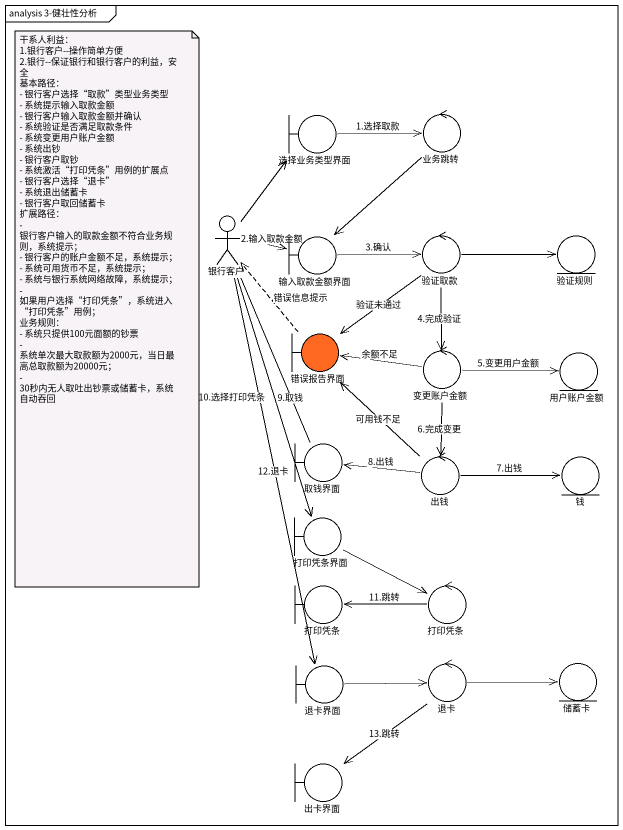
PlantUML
@startuml
mainframe analysis 3-健壮性分析
boundary 选择业务类型界面
control 业务跳转
actor 银行客户
boundary 输入取款金额界面
control 验证取款
entity 验证规则
boundary 错误报告界面 #FF6820
control 变更账户金额
entity 用户账户金额
boundary 取钱界面
control 出钱
entity 钱
boundary 打印凭条界面
boundary 打印凭条
control "打印凭条" as 打印凭条_2
control 退卡
entity 储蓄卡
boundary 退卡界面
boundary 出卡界面
选择业务类型界面 -right-> 业务跳转 : 1.选择取款
业务跳转 --> 输入取款金额界面
银行客户 -up-> 选择业务类型界面
银行客户 -right-> 输入取款金额界面 : 2.输入取款金额
银行客户 -- 取钱界面 : 9.取钱
银行客户 --> 打印凭条界面 : 10.选择打印凭条
银行客户 --> 退卡界面 : 12.退卡
输入取款金额界面 -right-> 验证取款 : 3.确认
验证取款 -right-> 验证规则
验证取款 --> 错误报告界面 : 验证未通过
验证取款 --> 变更账户金额 : 4.完成验证
错误报告界面 .up.> 银行客户 : 错误信息提示
变更账户金额 -left-> 错误报告界面 : 余额不足
变更账户金额 -right-> 用户账户金额 : 5.变更用户金额
变更账户金额 --> 出钱 : 6.完成变更
出钱 -up-> 错误报告界面 : 可用钱不足
出钱 -left-> 取钱界面 : 8.出钱
出钱 -right-> 钱 : 7.出钱
打印凭条界面 -right-> 打印凭条_2
打印凭条_2 -left-> 打印凭条 : 11.跳转
退卡 -right-> 储蓄卡
退卡 --> 出卡界面 : 13.跳转
退卡界面 -right-> 退卡
note as N1
  干系人利益：
  1.银行客户--操作简单方便
  2.银行--保证银行和银行客户的利益，安全
  基本路径：
  - 银行客户选择“取款”类型业务类型
  - 系统提示输入取款金额
  - 银行客户输入取款金额并确认
  - 系统验证是否满足取款条件
  - 系统变更用户账户金额
  - 系统出钞
  - 银行客户取钞
  - 系统激活“打印凭条”用例的扩展点
  - 银行客户选择“退卡”
  - 系统退出储蓄卡
  - 银行客户取回储蓄卡
  扩展路径：
  - 银行客户输入的取款金额不符合业务规则，系统提示；
  - 银行客户的账户金额不足，系统提示；
  - 系统可用货币不足，系统提示；
  - 系统与银行系统网络故障，系统提示；
  - 如果用户选择“打印凭条”，系统进入“打印凭条”用例；
  业务规则：
  - 系统只提供100元面额的钞票
  - 系统单次最大取款额为2000元，当日最高总取款额为20000元；
  - 30秒内无人取吐出钞票或储蓄卡，系统自动吞回
end note
@enduml
